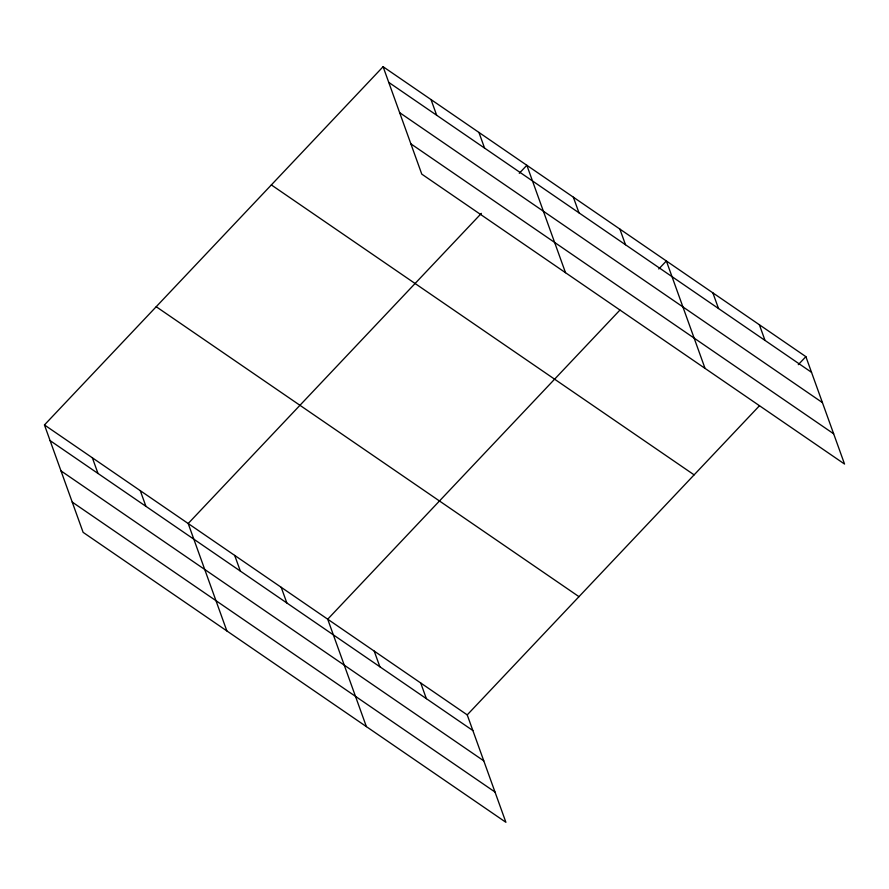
<?xml version="1.0" encoding="UTF-8"?>
<svg xmlns="http://www.w3.org/2000/svg" width="889" height="889" viewBox="0 0 889 889"><rect width="100%" height="100%" fill="white"/><g stroke="black" fill="none" stroke-linecap="round" stroke-linejoin="round"><path stroke-width="1.33" d="M44.45 424.942L467.225 714.878L505.897 822.292L83.121 532.355L44.45 424.942L383.103 66.708L805.879 356.645L844.55 464.058L421.775 174.122L383.103 66.708M481.382 213.371L188.19 523.521L226.862 630.934M519.265 173.299L526.844 165.287L565.515 272.701M619.955 310.05L327.708 619.2L366.379 726.613M658.782 268.978L666.361 260.966L705.033 368.379M467.225 714.878L759.473 405.728M798.3 364.657L805.879 356.645M388.749 82.377L811.524 372.313M399.65 112.647L822.414 402.595M410.874 143.851L833.649 433.788M271.345 184.923L694.12 474.859M156.208 306.716L578.983 596.663M50.095 440.611L472.87 730.547M60.997 470.892L483.76 760.828M72.22 502.085L494.995 792.021M759.373 324.752L765.018 340.42M712.867 292.859L718.512 308.527M619.855 229.073L625.5 244.742M573.349 197.18L578.995 212.849M478.927 132.428L484.572 148.096M431.021 99.568L436.666 115.237M420.719 682.985L426.364 698.654M374.213 651.092L379.859 666.761M281.202 587.307L286.847 602.975M234.696 555.414L240.341 571.082M140.273 490.661L145.918 506.33M92.367 457.802L98.001 473.47"/></g></svg>
